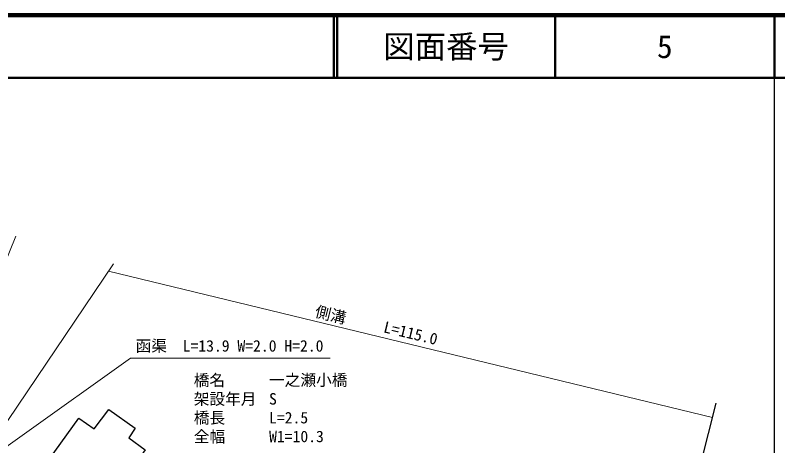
# Model space of a CAD drawing. Units: millimetres at full size, sheet at 1:1000; details may follow other scales. Extents: x -16678449 to 2543535, y -222173567 to 1714376.
# Drawn here: x 457934 to 579500, y 311307 to 380000 of the extents above; entities that cross this region are included whole.
import ezdxf
from ezdxf.enums import TextEntityAlignment as Align

# ---------------------------------------------------------------- set-up
doc = ezdxf.new("R2010")
doc.units = ezdxf.units.MM
doc.header["$LTSCALE"] = 1000
for name, color, linetype, lineweight in [('M-BGD', 7, 'Continuous', 25), ('M-BMK-OTRS', 5, 'Continuous', 25), ('M-STR-HTXT', 7, 'Continuous', 13), ('M-TTL', 2, 'Continuous', 140), ('M-TTL-BAND', 7, 'Continuous', 25), ('M-TTL-LINE', 7, 'Continuous', 50)]:
    doc.layers.add(name, color=color, linetype=linetype, lineweight=lineweight)
doc.layers.add('M-TTL-TXT', color=7, linetype='Continuous')
doc.styles.add('ＭＳ ゴシック', font='')
doc.styles.get('ＭＳ ゴシック').set_extended_font_data('MS Gothic')

msp = doc.modelspace()

# ---------------------------------------------------------------- linework, layer by layer
at = {"layer": 'M-BGD'}
msp.add_lwpolyline([(462317, 307751), (468052, 315724), (470523, 314026), (472851, 317093), (477032, 314111), (476049, 312557), (478658, 310664), (476596, 307776), (477474, 307126), (473129, 301098), (469256, 303807), (468925, 303291)], close=True, dxfattribs=at)
at = {"layer": 'M-BMK-OTRS'}
msp.add_line((550406, 241613), (569656, 318099), dxfattribs=at)
at = {"layer": 'M-STR-HTXT'}
for p, q in [((458015, 344728), (442849, 307453)), ((448077, 302522), (473600, 340358)), ((472806, 339180), (569077, 315799))]:
    msp.add_line(p, q, dxfattribs=at)
msp.add_lwpolyline([(441690, 300625), (476331, 325280), (508124, 325280)], dxfattribs=at)
at = {"layer": 'M-TTL'}
msp.add_line((680000, 380000), (40000, 380000), dxfattribs=at)
at = {"layer": 'M-TTL-BAND'}
msp.add_line((579000, 20000), (579000, 370000), dxfattribs=at)
at = {"layer": 'M-TTL-LINE'}
for p, q in [((508747, 380000), (508747, 370000)), ((509247, 380000), (509247, 370000)), ((543997, 380000), (543997, 370000)), ((579000, 380000), (579000, 370000)), ((40000, 370000), (680000, 370000))]:
    msp.add_line(p, q, dxfattribs=at)

# ---------------------------------------------------------------- texts
at = {"layer": 'M-STR-HTXT', "style": 'ＭＳ ゴシック'}
for s, rotation, p in [('側溝', 346.065, (505456, 331401)), ('L=115.0', 346.435, (516404, 328894)), ('橋名', 0.081, (486392, 320302)), ('一之瀬小橋', 0.081, (498392, 320319)), ('架設年月', 0.081, (486396, 317302)), ('S', 0.081, (498396, 317319)), ('橋長', 0.081, (486401, 314302)), ('L=2.5', 0.081, (498401, 314319)), ('全幅', 0.081, (486405, 311302)), ('W1=10.3', 0.081, (498405, 311319))]:
    msp.add_text(s, height=1833, rotation=rotation, dxfattribs=at).set_placement(p, align=Align.BOTTOM_LEFT)
msp.add_text('函渠\u3000L=13.9 W=2.0 H=2.0', height=1833, dxfattribs=at).set_placement((477124, 325780), align=Align.BOTTOM_LEFT)
at = {"layer": 'M-TTL-TXT', "style": 'ＭＳ ゴシック'}
for s, p in [('図面番号', (526622, 375000)), ('5', (561497, 375000))]:
    msp.add_text(s, height=3666, dxfattribs=at).set_placement(p, align=Align.MIDDLE_CENTER)

doc.saveas('drawing.dxf')
